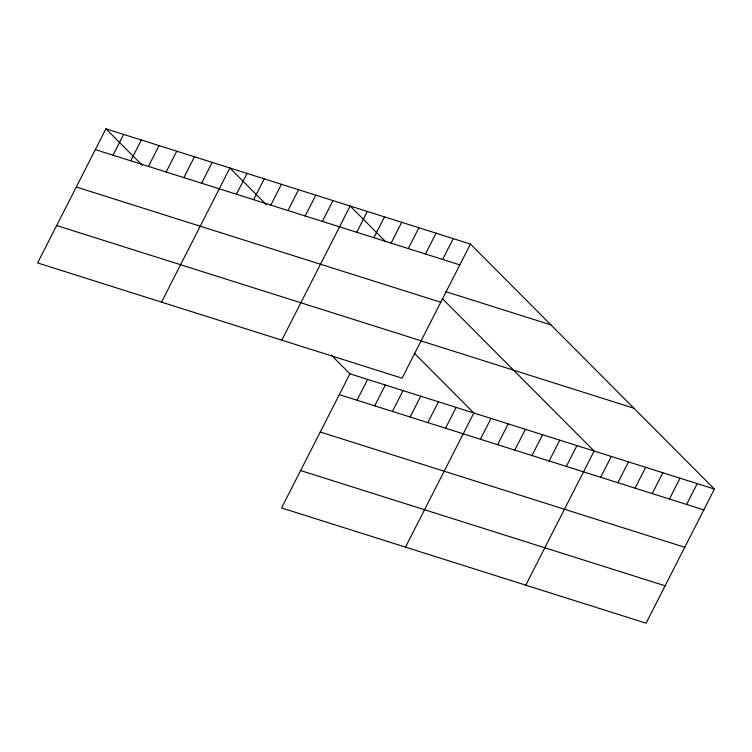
<?xml version="1.0" encoding="UTF-8"?>
<svg xmlns="http://www.w3.org/2000/svg" width="752" height="752" viewBox="0 0 752 752"><rect width="100%" height="100%" fill="white"/><g stroke="black" fill="none" stroke-linecap="round" stroke-linejoin="round"><path stroke-width="1.13" d="M105.938 128.808L37.6 262.937L402.085 378.181L470.432 244.052L105.938 128.808L142.325 165.346M113.035 155.222L123.648 134.401M130.745 160.815L141.348 140.004M148.445 166.418L159.048 145.597M166.154 172.011L176.758 151.199M183.855 177.613L194.458 156.792M201.555 183.206L212.167 162.394M161.53 302.116L229.868 167.987L266.255 204.535M236.448 194.232L247.051 173.421M253.631 199.665L264.234 178.854M270.814 205.099L281.417 184.287M287.997 210.532L298.6 189.72M305.18 215.965L315.784 195.153M322.364 221.398L332.967 200.587M281.803 340.148L350.15 206.02L385.757 241.787M356.73 232.265L367.333 211.453M373.904 237.698L384.516 216.886M391.087 243.131L401.7 222.319M408.27 248.564L418.883 227.753M331.331 355.16L349.915 373.819L281.568 507.948L646.062 623.192L714.4 489.063L470.432 244.052M425.453 253.997L436.066 233.186M357.012 400.233L367.615 379.422M442.637 259.431L453.249 238.619M374.712 405.826L385.315 385.015M392.422 411.429L403.025 390.617M410.122 417.022L420.725 396.21M427.822 422.624L438.435 401.812M445.532 428.217L456.135 407.405M405.497 547.127L473.835 413.008L414.23 353.139M480.415 439.253L491.018 418.441M497.598 444.686L508.202 423.874M514.782 450.119L525.385 429.307M531.965 455.552L542.568 434.741M549.148 460.985L559.751 440.174M566.331 466.419L576.934 445.607M525.78 585.159L594.118 451.04L442.176 298.45M600.698 477.285L611.301 456.464M617.881 482.718L628.484 461.897M635.064 488.151L645.667 467.33M652.247 493.585L662.85 472.764M669.43 499.018L680.034 478.197M686.614 504.451L697.217 483.63M95.335 149.62L459.82 264.864M445.692 291.626L550.943 324.911M76.281 187.013L440.766 302.257M56.654 225.544L421.139 340.788M421.252 340.976L633.889 408.214M349.915 373.819L714.4 489.063M339.312 394.631L703.797 509.884M320.258 432.024L684.743 547.277M300.621 470.555L665.116 585.799"/></g></svg>
